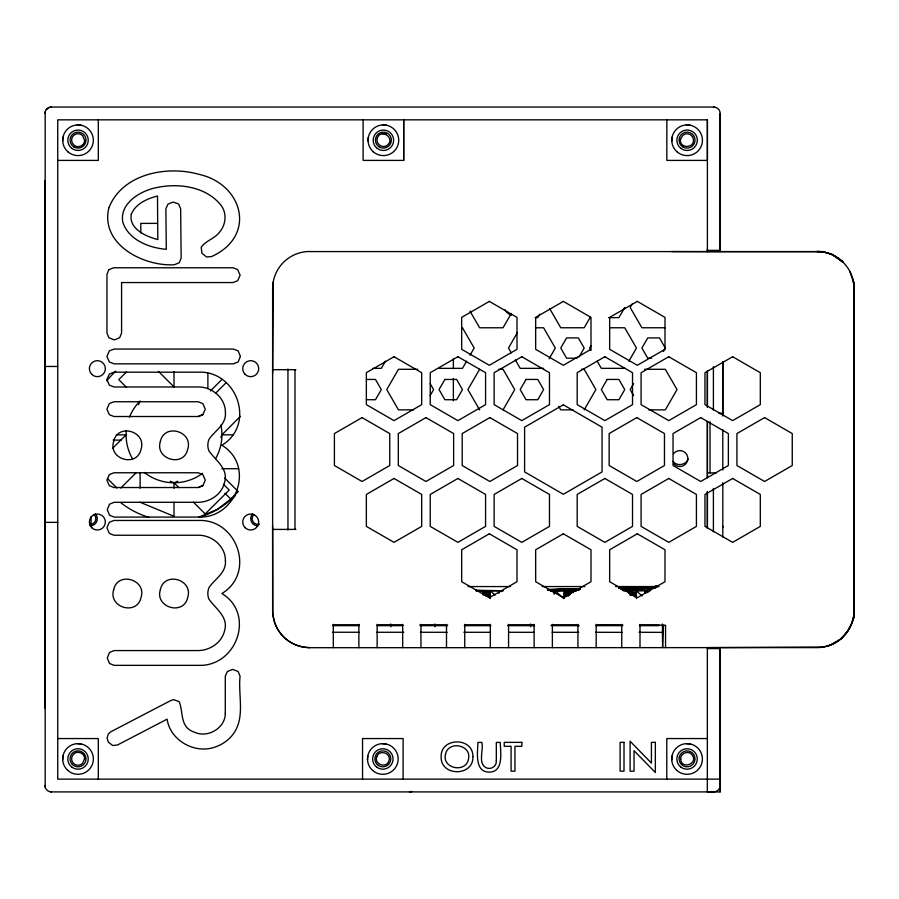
<?xml version="1.0" encoding="UTF-8"?>
<svg xmlns="http://www.w3.org/2000/svg" width="899" height="899" viewBox="0 0 899 899"><rect width="100%" height="100%" fill="white"/><g stroke="black" fill="none" stroke-linecap="round" stroke-linejoin="round"><path stroke-width="1.35" d="M45.175 787.164L45.175 111.802M666.833 119.837L666.833 160.415L707.401 160.415L707.401 119.837L57.738 119.837L57.738 779.13L720.178 779.13L720.178 648.595L707.356 648.595L707.344 791.94L713.75 791.907M272.611 373.242L273.172 282.196L272.622 288.635M403.685 160.415L403.685 119.837L403.685 160.415L363.117 160.415L363.117 119.837M411.944 791.412A6.394 6.394 0 0 1 409.506 791.907L410.337 791.491M707.356 248.899L707.401 251.653L823.181 251.653L832.114 254.361L843.116 262.283M707.367 528.005L707.378 491.551M707.378 477.526L707.378 421.44M707.378 407.416L707.389 370.961M671.89 251.574L707.401 251.653L707.401 119.837M720.121 791.907L720.133 647.55L720.121 791.907L51.344 791.907A6.394 6.394 0 0 1 44.95 785.512M720.178 251.641L720.178 113.454A6.394 6.394 0 0 0 713.784 107.06L51.344 107.071L48.906 107.554L46.276 109.566M722.807 537.164L722.807 482.673M722.796 415.99L722.796 361.769M853.96 292.714L853.96 283.455L849.926 271.577M852.702 278.892L854.028 283.421L853.938 617.107L851.69 623.232M495.091 595.104L490.337 590.845L488.427 592.756L488.415 595.318L488.427 596.61L490.337 598.52L490.337 590.845L476.346 590.474M569.236 595.318L569.561 592.756L571.472 590.845L577.079 590.564M642.1 595.958L636.391 590.845L634.48 596.61L634.48 592.756L636.391 590.845L656.899 586.564L655.191 588.283M722.796 413.428L718.964 413.428L722.785 413.439L722.807 362.027M482.662 594.689L482.662 590.845L484.572 592.756L484.583 594.048L488.415 594.048L488.427 592.756L482.662 590.845L475.706 590.654M564.763 594.048L569.561 594.048L569.561 592.756L563.808 590.845L563.808 598.52L555.245 590.845L553.334 592.756M633.514 594.048L633.514 595.318L634.48 592.756L628.727 590.845L628.727 593.407M720.178 779.13L720.077 786.344A6.394 6.394 0 0 1 711.559 791.513L712.626 791.805M663.473 625.243L662.597 647.606L662.361 623.996M62.716 141.121L63.009 137.131M62.716 759.835L63.009 755.845M368.084 141.121L368.388 137.131M367.522 759.835L367.815 755.845M671.8 141.121L672.104 137.131M671.767 759.835L672.059 755.845M707.367 648.595L707.524 647.685M853.432 617.265C851.005 631.076 840.104 642.864 826.518 646.359M483.808 595.059L484.572 592.756L488.427 592.756L488.427 596.61L484.583 595.318L484.572 592.756L488.415 592.767M488.427 596.61L490.337 590.845M554.099 594.306L555.245 590.845L578.922 589.856M563.808 598.52L565.718 592.756L563.808 590.845L579.091 590.149M570.326 594.306L571.472 590.845L573.382 592.553M629.873 595.059L630.637 592.756L628.727 590.845L656.899 586.564L644.954 590.845L644.954 593.407M840.115 259.586L842.464 261.631C835.665 255.181 826.361 251.473 816.977 251.484A37.061 37.061 0 0 1 854.039 288.534L854.039 617.107L851.758 623.232L847.173 631.783L844.846 634.503M138.558 404.73L139.592 402.213M220.884 437.352L221.918 434.835L240.426 416.327M688.106 458.973C686.061 465.154 676.958 466.615 673.081 461.389M202.814 414.686L205.275 409.135L202.814 403.584L198.185 401.752L113.982 401.752L109.352 403.584L106.902 409.135L109.352 414.686L113.982 416.518L198.185 416.518L202.814 414.686L198.14 416.518M202.814 485.696L205.275 480.145L202.814 474.593L198.185 472.762L113.982 472.762L109.352 474.593L106.902 480.145L109.352 485.696L113.982 487.528L198.185 487.528L202.814 485.696L198.14 487.528M385.457 361.184L381.322 368.343L373.051 368.343M430.16 395.549L433.61 389.582L430.16 383.615M466.603 361.184L462.468 368.343L439.038 368.343M470.042 355.217L474.178 348.059L462.468 327.775M511.306 313.448L503.035 327.775L479.617 327.775L469.963 311.065M479.617 369.298L467.896 389.582L479.617 409.865M517.431 332.54L508.474 348.059L511.228 352.824M539.703 314.245L537.748 317.628L535.152 317.628M503.035 409.865L514.745 389.582L503.035 369.298L498.9 369.298M549.12 358.791L555.324 348.059L543.603 327.775L535.343 327.775M590.385 317.032L584.181 327.764L560.751 327.764L549.727 308.672M578.978 357.072L584.181 348.059L578.327 337.912L566.606 337.912L560.751 348.059L566.606 358.195L577.023 358.195M590.991 345.666L589.609 348.048L590.991 350.441M624.749 307.48L618.894 317.628L608.488 317.628M632.255 303.896L630.188 307.48L641.897 327.764L665.327 327.764M584.181 409.865L595.891 389.582L584.181 369.298L581.428 369.298M628.884 361.173L636.458 348.048L624.749 327.764L609.589 327.764M633.626 383.615L630.188 389.582L633.626 395.549M663.372 351.43L665.316 348.059L659.461 337.912L647.752 337.912L641.897 348.059L647.752 358.195L651.663 358.195M829.496 645.403L840.554 639.178L847.24 631.772M112.442 448.489L126.085 434.846L116.297 434.846M210.445 390.941L222.064 379.322M120.803 488.045L136.255 472.593M215.648 393.189L226.323 382.513M126.467 371.984L118.769 379.614L126.534 387.379M840.486 639.189L842.509 637.222M854.028 283.421L854.039 398.437M177.766 481.201L174.001 482.763L170.237 481.201M198.78 517.139L217.131 509.542L234.999 495.832A86.259 86.259 0 0 1 198.87 517.431M829.575 645.403L823.293 647.055L707.378 647.606M410.337 791.873L411.158 791.682M622.883 590.531L656.899 586.564L619.141 587.586M622.209 589.913L656.899 586.564L619.321 587.643M622.052 589.384L656.899 586.564L618.995 587.71M621.074 589.103L656.899 586.564L619.186 587.777M620.917 588.8L656.899 586.564L619.231 587.856M620.568 588.598L656.899 586.564L619.006 587.946L656.899 586.564L620.49 588.396M619.389 588.294L656.899 586.564L619.299 588.148M550.379 590.744L578.417 589.643M550.244 590.441L578.315 589.418M549.491 590.227L580.181 589.182M547.941 590.047L580.069 589.025M547.412 589.879L579.698 588.901M548.323 589.665L580.338 588.744M503.092 590.733L476.504 590.272M547.839 589.519L579.99 588.654M381.996 133.659L386.514 133.659M57.738 160.415L98.306 160.415L98.306 119.837M157.224 223.379L140.795 223.379L140.795 232.965M707.401 250.372L720.189 250.372L720.178 113.454M309.672 251.574L823.158 251.596M44.961 366.466L57.738 366.466M543.603 368.343L520.184 368.343L515.363 359.993M624.749 368.343L601.33 368.343L597.194 361.173M417.765 369.298L398.471 369.298L386.761 389.582L398.471 409.865L413.63 409.865M644.65 369.298L665.327 369.298L677.037 389.582L665.327 409.865L648.786 409.865M272.622 369.68L295.883 369.68M366.354 379.445L375.467 379.445L381.322 389.582L375.467 399.729L366.354 399.729M573.157 409.865L560.751 409.865L558.684 406.292M221.918 434.835L233.099 434.835M113.083 440.117L121.298 440.117M221.862 468.727L238.64 468.727M707.491 472.896L716.413 472.896M854.039 487.876L853.971 490.225M44.961 522.364L57.738 522.364M272.622 529.41L295.883 529.41M468.031 586.564L510.553 586.564M542.176 586.564L584.799 586.564M615.624 586.564L659.057 586.564M476.549 590.845L502.732 590.845M550.132 590.845L576.371 590.845M623.827 590.845L650.067 590.845M569.561 592.756L565.718 592.756L565.718 596.61L565.718 592.756L569.561 592.767L569.561 595.329M630.637 595.318L630.637 592.756L634.48 592.756L634.48 596.61L634.469 592.767L630.637 592.756L630.637 595.329M630.637 592.756L630.637 594.048L635.436 594.048M564.763 595.318L568.28 595.318M632.019 595.318L635.436 595.318M853.96 594.587L853.994 617.107L853.971 562.965M332.754 625.165L359.386 625.165M377.602 625.165L402.831 625.165M419.642 625.165L447.668 625.165M464.491 625.165L489.708 625.165M507.924 625.165L534.557 625.165M551.368 625.165L577.99 625.165M622.838 625.165L596.217 625.165L621.748 625.243M639.65 625.165L659.27 625.165M333.315 625.243L358.881 625.243M377.131 625.243L402.685 625.243M420.946 625.243L446.5 625.243M464.749 625.243L490.315 625.243M508.564 625.243L534.118 625.243M552.379 625.243L577.933 625.243M639.998 625.243L665.552 625.243L665.552 647.606M332.619 625.67L359.229 625.67M377.445 625.67L402.662 625.67M420.878 625.67L447.5 625.67M464.311 625.67L490.933 625.67M507.744 625.67L534.366 625.67M551.177 625.67L579.203 625.67M596.015 625.67L622.636 625.67M639.447 625.67L659.057 625.67M332.428 632.244L359.027 632.255M376.951 632.278L403.808 632.267M420.384 632.278L447.196 632.289M463.828 632.278L490.584 632.3M508.564 632.278L533.984 632.323M552.121 632.278L578.765 632.334M595.565 632.278L622.153 632.357M639.009 632.278L662.743 632.368M309.672 647.707L816.977 647.606A37.061 37.061 0 0 0 854.039 610.556M57.738 738.551L98.306 738.551L98.306 779.13M707.356 738.551L666.788 738.551L666.788 779.13M713.784 107.06L714.626 107.116M50.513 791.85L51.344 791.907M686.252 124.95L690.241 125.242M382.536 124.95L386.525 125.242M77.157 124.95L81.146 125.242M686.207 743.664L690.196 743.956M381.963 743.664L385.952 743.956M77.157 743.664L81.146 743.956M648.404 591.991L644.954 590.845L646.864 592.756M501.192 591.609L498.9 590.845L498.9 593.407M630.637 592.767L634.469 594.048M569.561 594.048L565.729 592.767L566.044 595.318L566.044 594.048L568.179 594.891M568.28 596.172L565.729 595.318L566.685 594.048L566.685 595.318M488.415 594.048L484.583 592.767L484.572 595.329L488.415 595.318L488.101 594.048L488.101 595.318L484.898 594.048L484.898 595.318L484.583 594.048M140.12 502.271L174.013 516.307L174.013 502.327M832.092 254.305L843.138 262.339M158.415 371.343L174.001 386.918L174.001 371.545M224.683 478.054L238.235 491.607L230.785 499.069L224.975 493.259M223.413 484.246L229.234 490.067L205.186 513.936L193.487 502.238M178.879 487.629L174.001 482.763L174.001 488.348M107.374 478.482L116.96 488.056M634.469 595.318L634.155 594.048L634.155 595.318L630.963 594.048L630.963 595.318L630.637 594.048M853.129 280.353L853.679 283.421M720.178 203.556L720.178 202.781M853.971 614.556L853.983 617.107M722.807 526.218L722.807 527.466M272.611 526.039L272.757 613.882L274.858 623.232L277.589 629.086A57.311 57.311 0 0 0 281.297 634.368A54.322 54.322 0 0 0 285.86 638.942A51.917 51.917 0 0 0 291.152 642.65L294.018 644.134A49.602 49.602 0 0 0 300.086 646.347L303.244 647.044A48.951 48.951 0 0 0 309.683 647.606A37.061 37.061 0 0 1 272.622 610.556L272.622 288.534A37.061 37.061 0 0 1 309.683 251.484M853.96 293.613L853.971 365.949M853.971 367.05L853.971 376.108M853.971 396.852L853.971 489.483M853.96 518.24L853.96 607.69M722.796 429.61L722.807 470.098M713.401 366.612L713.401 410.011M713.401 488.415L713.401 531.815M710.03 421.721L710.03 472.896M707.401 371.062L707.401 406.146M707.401 421.586L707.401 477.74M707.401 491.775L707.401 528.264M639.998 624.356L639.998 647.606M636.391 590.845L636.391 598.52M621.748 624.356L621.748 647.606M596.194 624.356L596.194 647.606M577.933 624.356L577.933 647.606M571.472 590.845L571.472 593.407M555.245 590.845L555.245 593.407M552.379 624.356L552.379 647.606M534.118 624.356L534.118 647.606M530.668 623.962L530.668 626.76M508.564 624.356L508.564 647.606M490.315 624.356L490.315 647.606M464.749 624.356L464.749 647.606M453.366 358.881L453.366 368.657M453.366 378.434L453.366 400.774M446.5 624.356L446.5 647.606M434.835 623.962L434.835 626.76M420.946 624.356L420.946 647.606M403.112 779.13L403.112 738.551L362.544 738.551L362.544 779.13M402.685 624.356L402.685 647.606M390.75 623.962L390.75 626.76M377.131 624.356L377.131 647.606M358.881 624.356L358.881 647.606M333.315 624.356L333.315 647.606M294.984 369.68L294.984 529.41M287.95 368.938L287.961 530.073M207.883 373.006L207.883 388.379M140.12 472.919L140.12 488.292M91.091 516.532L91.091 524.949M44.961 180.699L44.961 708.131M44.961 113.454A6.394 6.394 0 0 1 51.344 107.071M673.542 453.692A7.99 7.99 0 0 1 685.285 452.691A7.99 7.99 0 0 1 685.252 464.468A7.99 7.99 0 0 1 673.52 463.412M149.144 517.442A86.259 86.259 0 0 1 120.972 502.867M106.812 380.76A86.259 86.259 0 0 1 115.87 371.118M220.929 425.137A47.917 47.917 0 0 1 215.502 458.805M202.612 473.279A47.917 47.917 0 0 1 144.278 472.436M132.501 458.805A47.917 47.917 0 0 1 126.265 430.677M129.467 417.158A47.917 47.917 0 0 1 140.12 400.965M94.215 514.644A5.754 5.754 0 0 1 90.147 524.454M95.238 513.621A7.192 7.192 0 0 1 90.147 525.893M259.362 524.252A5.754 5.754 0 0 1 253.799 514.633M257.867 525.881A7.192 7.192 0 0 1 252.788 513.61M511.396 315.257A12.462 12.462 0 0 1 504.867 309.773M680.565 139.042C678.633 148.56 694.545 148.976 693.421 139.491A6.394 6.394 0 0 0 682.982 135.21L680.565 139.042M680.712 759.082C681.172 770.016 698.692 763.824 692.185 755.003C688.769 749.946 680.206 753.137 680.712 759.082M496.315 760.801C496.855 765.656 492.045 769.398 487.427 768.218C476.987 764.925 483.92 749.665 481.83 742.417L477.897 742.417C477.774 751.676 474.166 772.129 489.202 772.151C504.182 772.027 500.406 751.609 500.26 742.417L496.315 742.417L496.315 760.801M679.262 757.138L679.093 759.408A7.99 7.99 0 0 0 690.893 765.847A7.99 7.99 0 0 0 691.848 752.452A7.99 7.99 0 0 0 679.262 757.138M472.896 756.61C473.784 776.747 440.319 776.702 441.128 756.61C440.701 737.034 473.346 736.989 472.896 756.61M445.454 754.542C442.139 768.825 466.053 773.342 468.503 759.003C471.874 744.642 447.916 740.214 445.454 754.542M225.424 412.304C226.469 424.62 214.895 430.554 209.04 439.251A15.44 15.44 0 0 0 208.77 450.556C215.254 460.412 228.739 468.345 224.581 482.437C221.862 494.304 209.973 502.226 198.128 502.305L114.128 502.305L109.521 504.193L107.284 509.699L109.532 515.194L114.128 517.082L198.488 517.082C236.538 518.633 255.676 465.817 221.918 445.252C256.215 424.463 236.931 370.276 198.185 372.197L113.982 372.197L109.352 374.04L106.902 379.58L109.352 385.132L113.982 386.975L198.14 386.975C211.984 386.671 225.503 398.043 225.424 412.304M225.424 560.571C226.469 572.888 214.895 578.821 209.04 587.519A15.44 15.44 0 0 0 208.77 598.824C215.254 608.679 228.739 616.613 224.581 630.705C221.862 642.571 209.973 650.494 198.128 650.573L114.128 650.573L109.521 652.46L107.284 657.967L109.532 663.462L114.128 665.35L198.488 665.35C236.538 666.901 255.676 614.084 221.918 593.52C256.215 572.73 236.931 518.543 198.185 520.465L113.982 520.465L109.352 522.308L106.902 527.848L109.352 533.399L113.982 535.242L198.14 535.242C211.984 534.927 225.503 546.311 225.424 560.571M225.289 713.435C225.312 728.066 207.972 738.18 194.858 732.382C179.328 727.516 183.711 712.469 179.171 701.613L173.676 699.669L170.934 700.456L110.959 731.696L108.285 734.022L107.116 737.978L108.307 742.113L112.723 745.529L117.555 744.968L167.09 719.166C169.978 738.978 191.487 752.373 210.726 748.283C219.862 746.327 228.144 741.091 233.65 733.517C245.337 716.784 237.977 695.028 240.067 676.228L238.134 671.497L232.661 669.395L227.357 671.497L225.289 676.172L225.289 713.435M84.585 140.12C84.967 145.773 77.179 148.942 73.504 144.638A6.394 6.394 0 0 1 73.504 135.603A6.394 6.394 0 0 1 82.539 135.603L84.585 140.12M113.69 441.499C107.925 459.333 137.142 467.929 141.053 449.185C146.829 431.34 117.612 422.744 113.69 441.499M113.69 589.688C107.925 607.533 137.142 616.13 141.053 597.374C146.829 579.529 117.612 570.944 113.69 589.688M160.359 441.499C154.594 459.333 183.812 467.929 187.722 449.185C193.487 431.34 164.27 422.744 160.359 441.499M160.359 589.688C154.594 607.533 183.812 616.13 187.722 597.374C193.487 579.529 164.27 570.944 160.359 589.688M108.801 207.995C100.149 244.472 143.447 266.542 174.327 264.767L179.216 262.733L181.16 258.137L180.654 208.849L178.598 203.904L173.159 202.084L167.944 204.152L165.865 208.849L166.315 249.304C149.122 247.91 128.973 240.134 122.871 222.525C119.252 204.478 138.109 192.352 153.223 188.352C176.575 182.452 205.983 185.722 221.57 205.961C226.795 213.67 225.885 224.008 220.266 231.245C215.412 238.482 206.129 240.291 201.196 247.259L201.96 253.26L206.568 256.979L211.602 256.552C257.035 235.976 243.022 184.239 199.173 174.384C166.888 165.225 122.264 173.586 108.801 207.995M131.288 214.243C128.523 228.829 146.312 236.718 157.819 239.539L157.482 196.027C147.155 198.657 135.569 203.725 131.288 214.243M84.585 758.835L82.539 763.363A6.394 6.394 0 0 1 73.504 763.363A6.394 6.394 0 0 1 73.504 754.317C77.179 750.024 84.967 753.193 84.585 758.835M377.411 137.895C375.085 143.503 382.457 149.144 387.233 145.245C395.83 138.727 381.243 127.804 377.411 137.895M376.838 756.61C373.703 764.184 386.222 768.859 388.817 761.071C391.953 753.497 379.434 748.822 376.838 756.61M108.891 269.621L106.959 274.352L106.959 333.046L108.891 337.777L114.398 339.901L119.668 337.732L121.579 333.046L121.579 282.556L233.043 282.556L237.673 280.713L240.134 275.161L237.673 269.621L233.043 267.778L113.679 267.778L108.891 269.621M240.404 356.442L238.134 361.994L233.347 363.837L114.184 363.837L109.375 362.039L106.902 356.442L109.375 350.857L114.184 349.059L233.347 349.059L238.134 350.902L240.404 356.442M444.893 379.445L439.038 389.582L444.893 399.729L456.613 399.729L462.468 389.582L456.613 379.434L444.893 379.445M526.039 379.445L520.184 389.582L526.039 399.729L537.748 399.729L543.603 389.582L537.748 379.434L526.039 379.445M607.185 379.434L601.33 389.582L607.185 399.729L618.894 399.729L624.749 389.582L618.894 379.434L607.185 379.434M489.337 301.401L461.67 317.381L461.67 349.318L489.337 365.297L517.004 349.318L517.004 317.381L489.337 301.401M394.02 356.734L366.354 372.703L366.354 404.651L394.02 420.631L421.687 404.651L421.687 372.703L394.02 356.734M457.906 356.734L430.239 372.703L430.239 404.651L457.906 420.631L485.572 404.651L485.572 372.703L457.906 356.734M362.072 417.597L334.406 433.576L334.406 465.513L362.072 481.493L389.739 465.513L389.739 433.576L362.072 417.597M563.336 301.401L535.669 317.381L535.669 349.318L563.336 365.297L590.991 349.318L590.991 317.381L563.336 301.401M521.802 356.734L494.135 372.703L494.135 404.651L521.802 420.631L549.469 404.651L549.469 372.703L521.802 356.734M425.957 417.597L398.302 433.576L398.302 465.513L425.957 481.493L453.624 465.513L453.624 433.576L425.957 417.597M637.324 301.401L609.657 317.381L609.657 349.318L637.324 365.297L664.99 349.318L664.99 317.381L637.324 301.401M489.854 417.597L462.187 433.576L462.187 465.513L489.854 481.493L517.521 465.513L517.521 433.576L489.854 417.597M394.02 478.47L366.354 494.439L366.354 526.387L394.02 542.355L421.687 526.387L421.687 494.439L394.02 478.47M604.858 356.734L577.192 372.703L577.192 404.651L604.858 420.631L632.525 404.651L632.525 372.703L604.858 356.734M563.336 404.82L524.6 427.182L524.6 471.908L563.336 494.27L602.06 471.908L602.06 427.182L563.336 404.82M457.906 478.47L430.239 494.439L430.239 526.387L457.906 542.355L485.572 526.387L485.572 494.439L457.906 478.47M668.755 356.734L641.088 372.703L641.088 404.651L668.755 420.631L696.422 404.651L696.422 372.703L668.755 356.734M521.802 478.47L494.135 494.439L494.135 526.387L521.802 542.355L549.469 526.387L549.469 494.439L521.802 478.47M732.64 356.734L704.973 372.703L704.973 404.651L732.64 420.631L760.307 404.651L760.307 372.703L732.64 356.734M636.807 417.597L609.14 433.576L609.14 465.513L636.807 481.493L664.473 465.513L664.473 433.576L636.807 417.597M489.337 533.792L461.67 549.772L461.67 581.72L489.337 597.689L517.004 581.72L517.004 549.772L489.337 533.792M700.703 417.597L673.036 433.576L673.036 465.513L700.703 481.493L728.37 465.513L728.37 433.576L700.703 417.597M604.858 478.47L577.192 494.439L577.192 526.387L604.858 542.355L632.525 526.387L632.525 494.439L604.858 478.47M563.336 533.792L535.669 549.772L535.669 581.72L563.336 597.689L590.991 581.72L590.991 549.772L563.336 533.792M764.588 417.597L736.922 433.576L736.922 465.513L764.588 481.493L792.255 465.513L792.255 433.576L764.588 417.597M668.755 478.47L641.088 494.439L641.088 526.387L668.755 542.355L696.422 526.387L696.422 494.439L668.755 478.47M732.64 478.47L704.973 494.439L704.973 526.387L732.64 542.355L760.307 526.387L760.307 494.439L732.64 478.47M637.324 533.792L609.657 549.772L609.657 581.72L637.324 597.689L664.99 581.72L664.99 549.772L637.324 533.792M521.847 742.372L504.238 742.372L504.238 746.305L511.082 746.305L511.082 771.173L514.97 771.173L514.97 746.305L521.847 746.305L521.847 742.372M624.007 742.36L620.119 742.36L620.119 771.173L624.007 771.173L624.007 742.36M655.349 742.36L651.415 742.36L651.415 763.105L630.109 741.214L630.109 771.173L634.042 771.173L634.042 750.71L655.349 772.499L655.349 742.36M91.72 527.657A7.99 7.99 0 0 0 105.082 524.072A7.99 7.99 0 0 0 95.305 514.295A7.99 7.99 0 0 0 91.72 527.657M91.72 374.321A7.99 7.99 0 0 0 105.082 370.736A7.99 7.99 0 0 0 95.305 360.949A7.99 7.99 0 0 0 91.72 374.321M245.067 527.657A7.99 7.99 0 0 0 258.429 524.072A7.99 7.99 0 0 0 248.641 514.295A7.99 7.99 0 0 0 245.067 527.657M245.067 374.321A7.99 7.99 0 0 0 258.429 370.736A7.99 7.99 0 0 0 248.641 360.949A7.99 7.99 0 0 0 245.067 374.321M680.925 767.139A10.226 10.226 0 0 0 697.219 760.194A10.226 10.226 0 0 0 683.06 749.564A10.226 10.226 0 0 0 680.925 767.139M676.857 770.409A15.339 15.339 0 0 0 702.085 762.094A15.339 15.339 0 0 0 682.274 744.406A15.339 15.339 0 0 0 676.857 770.409M376.692 767.139A10.226 10.226 0 0 0 392.975 760.194A10.226 10.226 0 0 0 378.816 749.564A10.226 10.226 0 0 0 376.692 767.139M372.613 770.409A15.339 15.339 0 0 0 397.841 762.094A15.339 15.339 0 0 0 378.029 744.406A15.339 15.339 0 0 0 372.613 770.409M71.875 767.139A10.226 10.226 0 0 0 88.169 760.194A10.226 10.226 0 0 0 74.01 749.564A10.226 10.226 0 0 0 71.875 767.139M67.807 770.409A15.339 15.339 0 0 0 93.035 762.094A15.339 15.339 0 0 0 73.224 744.406A15.339 15.339 0 0 0 67.807 770.409M71.886 148.425A10.226 10.226 0 0 0 88.169 141.491A10.226 10.226 0 0 0 74.01 130.849A10.226 10.226 0 0 0 71.886 148.425M67.807 151.695A15.339 15.339 0 0 0 93.035 143.379A15.339 15.339 0 0 0 73.224 125.691A15.339 15.339 0 0 0 67.807 151.695M680.97 148.425A10.226 10.226 0 0 0 697.264 141.491A10.226 10.226 0 0 0 683.105 130.849A10.226 10.226 0 0 0 680.97 148.425M676.902 151.695A15.339 15.339 0 0 0 702.13 143.379A15.339 15.339 0 0 0 682.319 125.691A15.339 15.339 0 0 0 676.902 151.695M377.254 148.425A10.226 10.226 0 0 0 393.548 141.48A10.226 10.226 0 0 0 379.389 130.849A10.226 10.226 0 0 0 377.254 148.425M373.186 151.695A15.339 15.339 0 0 0 398.414 143.379A15.339 15.339 0 0 0 378.603 125.691A15.339 15.339 0 0 0 373.186 151.695M378.355 765.454A7.99 7.99 0 0 0 390.795 759.408A7.99 7.99 0 0 0 379.333 751.654A7.99 7.99 0 0 0 378.355 765.454M378.928 146.739A7.99 7.99 0 0 0 391.368 140.694A7.99 7.99 0 0 0 379.906 132.94A7.99 7.99 0 0 0 378.928 146.739M72.37 764.487A7.99 7.99 0 0 0 85.731 760.902A7.99 7.99 0 0 0 75.954 751.126A7.99 7.99 0 0 0 72.37 764.487M74.033 147.043A7.99 7.99 0 0 0 86.012 140.12A7.99 7.99 0 0 0 74.033 133.209A7.99 7.99 0 0 0 74.033 147.043M683.071 147.043A7.99 7.99 0 0 0 695.051 140.132A7.99 7.99 0 0 0 683.071 133.209A7.99 7.99 0 0 0 683.071 147.043"/></g></svg>
